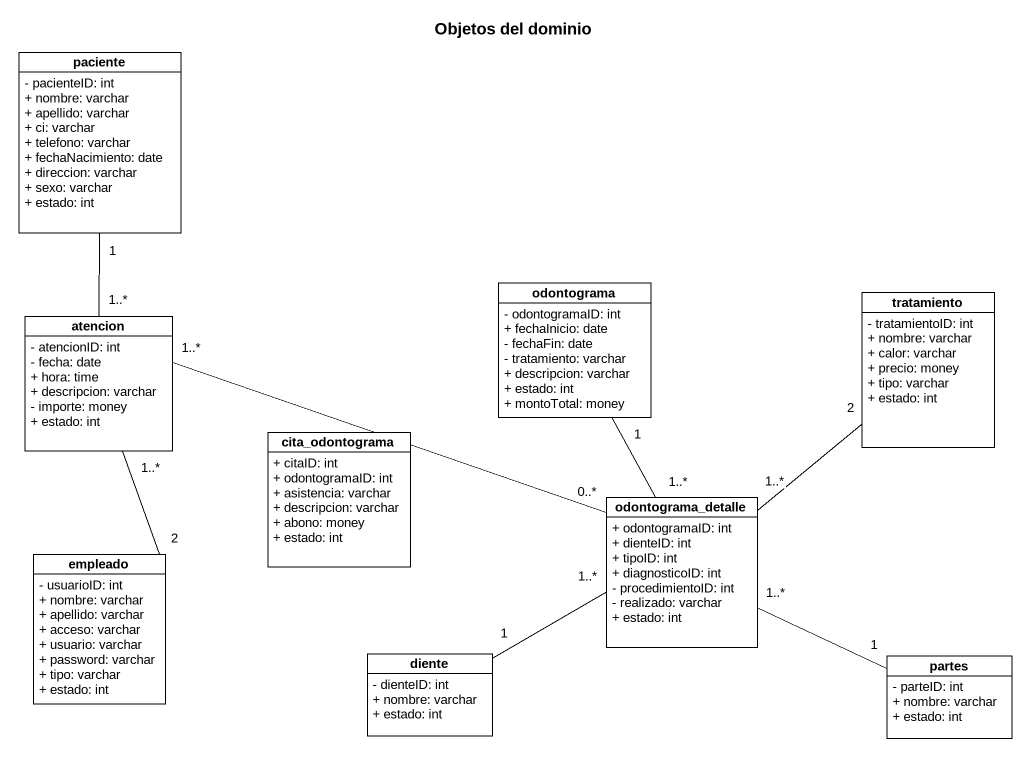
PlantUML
@startuml
title Objetos del dominio
hide circle
hide empty members
skinparam classAttributeIconSize 0
class paciente {
  - pacienteID: int
  + nombre: varchar
  + apellido: varchar
  + ci: varchar
  + telefono: varchar
  + fechaNacimiento: date
  + direccion: varchar
  + sexo: varchar
  + estado: int
}
class odontograma {
  - odontogramaID: int
  + fechaInicio: date
  - fechaFin: date
  - tratamiento: varchar
  + descripcion: varchar
  + estado: int
  + montoTotal: money
}
class tratamiento {
  - tratamientoID: int
  + nombre: varchar
  + calor: varchar
  + precio: money
  + tipo: varchar
  + estado: int
}
class atencion {
  - atencionID: int
  - fecha: date
  + hora: time
  + descripcion: varchar
  - importe: money
  + estado: int
}
class cita_odontograma {
  + citaID: int
  + odontogramaID: int
  + asistencia: varchar
  + descripcion: varchar
  + abono: money
  + estado: int
}
class odontograma_detalle {
  + odontogramaID: int
  + dienteID: int
  + tipoID: int
  + diagnosticoID: int
  - procedimientoID: int
  - realizado: varchar
  + estado: int
}
class empleado {
  - usuarioID: int
  + nombre: varchar
  + apellido: varchar
  + acceso: varchar
  + usuario: varchar
  + password: varchar
  + tipo: varchar
  + estado: int
}
class diente {
  - dienteID: int
  + nombre: varchar
  + estado: int
}
class partes {
  - parteID: int
  + nombre: varchar
  + estado: int
}
atencion "1..*" -up- "1" paciente
atencion "1..*" -right- "0..*" odontograma_detalle
odontograma_detalle "1..*" -up- "1" odontograma
odontograma_detalle "1..*" -up- "2" tratamiento
odontograma_detalle "1..*" -left- "1" diente
odontograma_detalle "1..*" -right- "1" partes
empleado "2" -up- "1..*" atencion
@enduml
